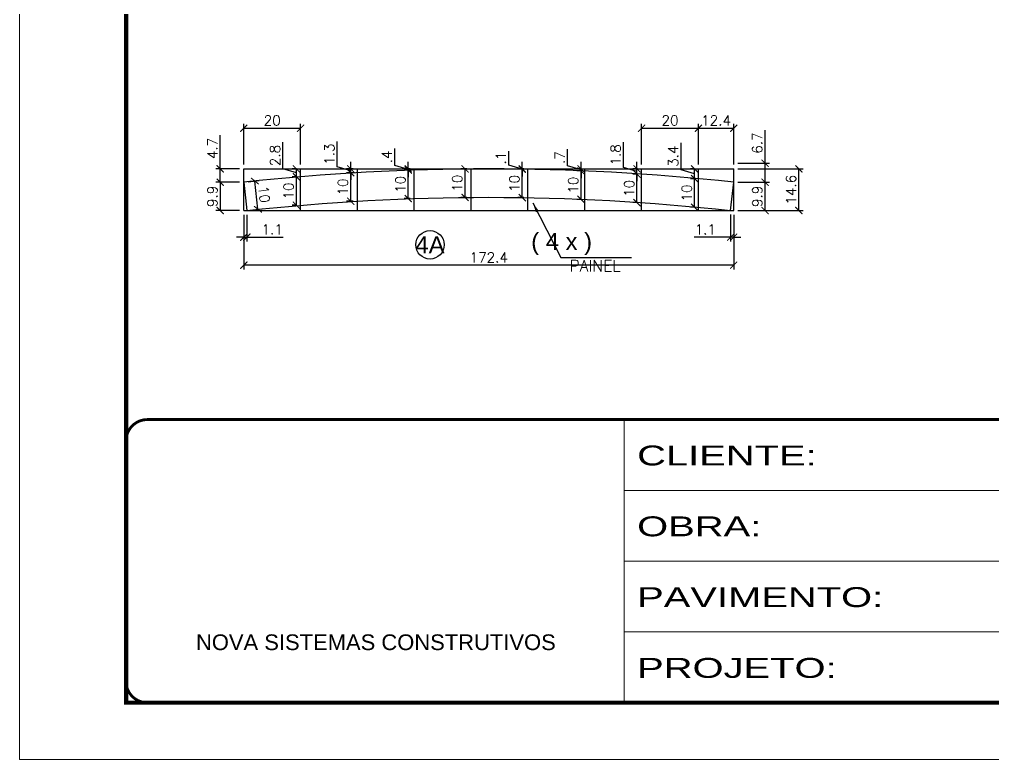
# Model space of a CAD drawing. Extents: x 2582 to 11841, y -26396 to 2611.
# Drawn here: x 4180 to 4866, y -2276 to -1755 of the extents above; entities that cross this region are included whole.
import ezdxf
from ezdxf.enums import TextEntityAlignment as Align

# ---------------------------------------------------------------- set-up
doc = ezdxf.new("R2010")
doc.units = 0
doc.linetypes.add('CONTINUO', pattern=[0])
doc.linetypes.add('DASHED', pattern=[0.75, 0.5, -0.25])
for name, color, linetype in [('COTA', 241, 'Continuous'), ('Painéis', 200, 'Continuous'), ('Romaneio', 10, 'Continuous')]:
    doc.layers.add(name, color=color, linetype=linetype)
doc.layers.add('Folhas', color=255, linetype='Continuous', lineweight=9)
doc.layers.add('SARRAFO DE PRESSAO', color=251, linetype='DASHED', lineweight=9)
doc.styles.add('ARIAL', font='arial.ttf')
doc.styles.add('COTA TECNICA', font='techl___.ttf', dxfattribs={"height": 10})
doc.styles.add('Romans', font='romans.shx')
doc.styles.add('Tecnologia', font='')
doc.styles.get('Tecnologia').set_extended_font_data('Forgotten Futurist')
doc.dimstyles.new('Cota Seção (2x)', dxfattribs={"dimtxt": 7, "dimasz": 5, "dimexe": 3, "dimexo": 3, "dimgap": 2, "dimtad": 3, "dimdec": 1, "dimlfac": 0.5, "dimzin": 12, "dimdsep": 46, "dimtxsty": 'Romans', "dimblk": 'ARCHTICK', "dimcen": 0, "dimclrd": 4, "dimclre": 4, "dimclrt": 1, "dimadec": 1, "dimazin": 3, "dimtfac": 1, "dimtdec": 1, "dimtmove": 0, "dimatfit": 3, "dimldrblk": 'OBLIQUE', "dimfxl": 1, "dimtolj": 1, "dimtzin": 12, "dimarcsym": 0})
doc.dimstyles.new('PAINEL', dxfattribs={"dimtxt": 10, "dimasz": 3, "dimexe": 3, "dimexo": 3, "dimgap": 3, "dimtad": 1, "dimdec": 1, "dimzin": 12, "dimdsep": 46, "dimtxsty": 'COTA TECNICA', "dimblk1": 'OBLIQUE', "dimblk2": 'OBLIQUE', "dimsah": 1, "dimcen": 0.9, "dimclrd": 4, "dimclre": 4, "dimclrt": 240, "dimadec": 1, "dimazin": 3, "dimtfac": 1, "dimtdec": 1, "dimtmove": 0, "dimatfit": 3, "dimfxl": 1, "dimtolj": 1, "dimtzin": 12, "dimarcsym": 0})

# ---------------------------------------------------------------- blocks, each defined once
blk = doc.blocks.new('9999999999')
at = {"color": 30, "linetype": 'CONTINUO'}
for p, q in [((98564.56, 34230.21), (98564.56, 34429.45)), ((98564.56, 34379.64), (99583.98, 34379.64)), ((98564.56, 34329.83), (99487.98, 34329.83)), ((98564.56, 34280.02), (99487.98, 34280.02))]:
    blk.add_line(p, q, dxfattribs=at)
at = {"color": 30, "linetype": 'CONTINUO', "const_width": 2}
blk.add_lwpolyline([(99583.98, 34230.21), (99583.98, 34414.45, 0.414214), (99568.98, 34429.45), (98228.98, 34429.45, 0.414214), (98213.98, 34414.45), (98213.98, 34245.21, 0.414214), (98228.98, 34230.21), (99583.98, 34230.21)], format="xyb", dxfattribs=at)
at = {"layer": 'Folhas'}
blk.add_lwpolyline([(98138.98, 34190.21), (99623.98, 34190.21), (99623.98, 35240.21), (98138.98, 35240.21)], close=True, dxfattribs=at)
at = {"layer": 'Folhas', "color": 30, "const_width": 3}
blk.add_lwpolyline([(98213.98, 34230.21), (99583.98, 34230.21), (99583.98, 35200.21), (98213.98, 35200.21)], close=True, dxfattribs=at)
at = {"color": 7, "linetype": 'Continuous', "ltscale": 5, "style": 'ARIAL'}
blk.add_text('NOVA SISTEMAS CONSTRUTIVOS', height=11.0592, dxfattribs=at).set_placement((98263.19, 34267.21))
at = {"layer": 'Folhas', "color": 7, "style": 'Tecnologia', "width": 1.5}
for s, p in [('CLIENTE:', (98573.65, 34397.17)), ('OBRA:', (98573.65, 34347.31)), ('PAVIMENTO:', (98573.65, 34297.5)), ('PROJETO:', (98573.65, 34247.69))]:
    blk.add_text(s, height=14, dxfattribs=at).set_placement(p)
blk = doc.blocks.new('_ArchTick')
at = {"color": 0, "linetype": 'ByBlock', "const_width": 0.15}
blk.add_lwpolyline([(-0.5, -0.5), (0.5, 0.5)], dxfattribs=at)
blk = doc.blocks.new('*D488')
at = {"layer": 'COTA', "color": 4, "linetype": 'ByBlock', "lineweight": -2, "transparency": 16777216}
for p, q in [((4685.79, -1860.24), (4731.67, -1860.24)), ((4728.67, -1889.53), (4728.67, -1860.24))]:
    blk.add_line(p, q, dxfattribs=at)
at = {"layer": 'COTA', "color": 4, "lineweight": -2, "transparency": 16777216}
blk.add_line((4685.79, -1889.53), (4731.67, -1889.53), dxfattribs=at)
at = {"layer": 'Defpoints', "color": 0, "linetype": 'ByBlock', "transparency": 16777216}
for p in [(4682.79, -1860.24), (4728.67, -1860.24), (4682.79, -1889.53)]:
    blk.add_point(p, dxfattribs=at)
at = {"layer": 'COTA', "color": 4, "linetype": 'ByBlock', "lineweight": -2, "transparency": 16777216, "xscale": 5, "yscale": 5, "zscale": 5}
for p, rotation in [((4728.67, -1860.24), 90), ((4728.67, -1889.53), 270)]:
    blk.add_blockref('_ArchTick', p, dxfattribs=dict(at, rotation=rotation))
at = {"layer": 'COTA', "color": 1, "linetype": 'ByBlock', "transparency": 16777216, "insert": (4723.17, -1874.89), "char_height": 7, "attachment_point": 5, "rotation": 90, "style": 'Romans'}
blk.add_mtext('\\A1;14.6', dxfattribs=at)
blk = doc.blocks.new('_Oblique')
at = {"color": 0, "linetype": 'ByBlock', "lineweight": -2}
blk.add_line((-0.5, -0.5), (0.5, 0.5), dxfattribs=at)
blk = doc.blocks.new('*D498')
at = {"layer": 'COTA', "color": 4, "linetype": 'ByBlock', "lineweight": -2, "transparency": 16777216}
for p, q in [((4685.79, -1869.65), (4707.86, -1869.65)), ((4704.86, -1889.53), (4704.86, -1869.65))]:
    blk.add_line(p, q, dxfattribs=at)
at = {"layer": 'COTA', "color": 4, "lineweight": -2, "transparency": 16777216}
blk.add_line((4685.79, -1889.53), (4707.86, -1889.53), dxfattribs=at)
at = {"layer": 'Defpoints', "color": 0, "linetype": 'ByBlock', "transparency": 16777216}
for p in [(4682.79, -1869.65), (4704.86, -1869.65), (4682.79, -1889.53)]:
    blk.add_point(p, dxfattribs=at)
at = {"layer": 'COTA', "color": 4, "linetype": 'ByBlock', "lineweight": -2, "transparency": 16777216, "xscale": 5, "yscale": 5, "zscale": 5}
for p, rotation in [((4704.86, -1869.65), 90), ((4704.86, -1889.53), 270)]:
    blk.add_blockref('_ArchTick', p, dxfattribs=dict(at, rotation=rotation))
at = {"layer": 'COTA', "color": 1, "linetype": 'ByBlock', "transparency": 16777216, "insert": (4699.36, -1879.59), "char_height": 7, "attachment_point": 5, "rotation": 90, "style": 'Romans'}
blk.add_mtext('\\A1;9.9', dxfattribs=at)
blk = doc.blocks.new('*D77')
at = {"layer": 'COTA', "color": 4, "linetype": 'ByBlock', "lineweight": -2, "transparency": 16777216}
for p, q in [((4704.86, -1856.24), (4704.86, -1832.91)), ((4685.79, -1856.24), (4707.86, -1856.24)), ((4704.86, -1869.65), (4704.86, -1856.24))]:
    blk.add_line(p, q, dxfattribs=at)
at = {"layer": 'COTA', "color": 4, "lineweight": -2, "transparency": 16777216}
blk.add_line((4685.79, -1869.65), (4707.86, -1869.65), dxfattribs=at)
at = {"layer": 'Defpoints', "color": 0, "linetype": 'ByBlock', "transparency": 16777216}
for p in [(4682.79, -1856.24), (4704.86, -1856.24), (4682.79, -1869.65)]:
    blk.add_point(p, dxfattribs=at)
at = {"layer": 'COTA', "color": 4, "linetype": 'ByBlock', "lineweight": -2, "transparency": 16777216, "xscale": 5, "yscale": 5, "zscale": 5}
for p, rotation in [((4704.86, -1856.24), 90), ((4704.86, -1869.65), 270)]:
    blk.add_blockref('_ArchTick', p, dxfattribs=dict(at, rotation=rotation))
at = {"layer": 'COTA', "color": 1, "linetype": 'ByBlock', "transparency": 16777216, "insert": (4699.36, -1842.07), "char_height": 7, "attachment_point": 5, "rotation": 90, "style": 'Romans'}
blk.add_mtext('\\A1;6.7', dxfattribs=at)
blk = doc.blocks.new('*D499')
at = {"layer": 'COTA', "color": 4, "linetype": 'ByBlock', "lineweight": -2, "transparency": 16777216}
for p, q in [((4321.4, -1860.24), (4321.4, -1836.57)), ((4334.98, -1860.24), (4318.4, -1860.24)), ((4321.4, -1869.65), (4321.4, -1860.24))]:
    blk.add_line(p, q, dxfattribs=at)
at = {"layer": 'COTA', "color": 4, "lineweight": -2, "transparency": 16777216}
blk.add_line((4334.98, -1869.65), (4318.4, -1869.65), dxfattribs=at)
at = {"layer": 'Defpoints', "color": 0, "linetype": 'ByBlock', "transparency": 16777216}
for p in [(4321.4, -1860.24), (4337.98, -1860.24), (4337.98, -1869.65)]:
    blk.add_point(p, dxfattribs=at)
at = {"layer": 'COTA', "color": 4, "linetype": 'ByBlock', "lineweight": -2, "transparency": 16777216, "xscale": 5, "yscale": 5, "zscale": 5}
for p, rotation in [((4321.4, -1860.24), 90), ((4321.4, -1869.65), 270)]:
    blk.add_blockref('_ArchTick', p, dxfattribs=dict(at, rotation=rotation))
at = {"layer": 'COTA', "color": 1, "linetype": 'ByBlock', "transparency": 16777216, "insert": (4315.9, -1845.91), "char_height": 7, "attachment_point": 5, "rotation": 90, "style": 'Romans'}
blk.add_mtext('\\A1;4.7', dxfattribs=at)
blk = doc.blocks.new('*D500')
at = {"layer": 'COTA', "color": 4, "lineweight": -2, "transparency": 16777216}
blk.add_line((4334.98, -1869.65), (4318.4, -1869.65), dxfattribs=at)
at = {"layer": 'COTA', "color": 4, "linetype": 'ByBlock', "lineweight": -2, "transparency": 16777216}
for p, q in [((4321.4, -1869.65), (4321.4, -1889.53)), ((4334.98, -1889.53), (4318.4, -1889.53))]:
    blk.add_line(p, q, dxfattribs=at)
at = {"layer": 'Defpoints', "color": 0, "linetype": 'ByBlock', "transparency": 16777216}
for p in [(4337.98, -1869.65), (4321.4, -1889.53), (4337.98, -1889.53)]:
    blk.add_point(p, dxfattribs=at)
at = {"layer": 'COTA', "color": 4, "linetype": 'ByBlock', "lineweight": -2, "transparency": 16777216, "xscale": 5, "yscale": 5, "zscale": 5}
for p, rotation in [((4321.4, -1869.65), 90), ((4321.4, -1889.53), 270)]:
    blk.add_blockref('_ArchTick', p, dxfattribs=dict(at, rotation=rotation))
at = {"layer": 'COTA', "color": 1, "linetype": 'ByBlock', "transparency": 16777216, "insert": (4315.9, -1879.59), "char_height": 7, "attachment_point": 5, "rotation": 90, "style": 'Romans'}
blk.add_mtext('\\A1;9.9', dxfattribs=at)
blk = doc.blocks.new('*D501')
at = {"layer": 'COTA', "color": 4, "linetype": 'ByBlock', "lineweight": -2, "transparency": 16777216}
for p, q in [((4340.96, -1869.32), (4348.77, -1868.47)), ((4347.96, -1888.68), (4345.79, -1868.79))]:
    blk.add_line(p, q, dxfattribs=at)
at = {"layer": 'COTA', "color": 4, "lineweight": -2, "transparency": 16777216}
blk.add_line((4343.14, -1889.2), (4350.95, -1888.35), dxfattribs=at)
at = {"layer": 'Defpoints', "color": 0, "linetype": 'ByBlock', "transparency": 16777216}
for p in [(4337.98, -1869.65), (4345.79, -1868.79), (4340.16, -1889.53)]:
    blk.add_point(p, dxfattribs=at)
at = {"layer": 'COTA', "color": 4, "linetype": 'ByBlock', "lineweight": -2, "transparency": 16777216, "xscale": 5, "yscale": 5, "zscale": 5}
for p, rotation in [((4345.79, -1868.79), 96.24674271674365), ((4347.96, -1888.68), 276.2467427167437)]:
    blk.add_blockref('_ArchTick', p, dxfattribs=dict(at, rotation=rotation))
at = {"layer": 'COTA', "color": 1, "linetype": 'ByBlock', "transparency": 16777216, "insert": (4352.34, -1878.14), "char_height": 7, "attachment_point": 5, "rotation": 276.24674, "style": 'Romans'}
blk.add_mtext('\\A1;10', dxfattribs=at)
blk = doc.blocks.new('*D1082')
at = {"layer": 'COTA', "color": 4, "linetype": 'ByBlock', "lineweight": -2, "transparency": 16777216}
for p, q in [((4374.98, -1865.78), (4372.02, -1865.78)), ((4375.02, -1885.85), (4375.02, -1865.78))]:
    blk.add_line(p, q, dxfattribs=at)
at = {"layer": 'COTA', "color": 4, "lineweight": -2, "transparency": 16777216}
blk.add_line((4374.98, -1885.85), (4372.02, -1885.85), dxfattribs=at)
at = {"layer": 'Defpoints', "color": 0, "linetype": 'ByBlock', "transparency": 16777216}
for p in [(4375.02, -1865.78), (4377.98, -1865.78), (4377.98, -1885.85)]:
    blk.add_point(p, dxfattribs=at)
at = {"layer": 'COTA', "color": 4, "linetype": 'ByBlock', "lineweight": -2, "transparency": 16777216, "xscale": 5, "yscale": 5, "zscale": 5}
for p, rotation in [((4375.02, -1865.78), 90), ((4375.02, -1885.85), 270)]:
    blk.add_blockref('_ArchTick', p, dxfattribs=dict(at, rotation=rotation))
at = {"layer": 'COTA', "color": 1, "linetype": 'ByBlock', "transparency": 16777216, "insert": (4369.52, -1875.82), "char_height": 7, "attachment_point": 5, "rotation": 90, "style": 'Romans'}
blk.add_mtext('\\A1;10', dxfattribs=at)
blk = doc.blocks.new('*D1083')
at = {"layer": 'COTA', "color": 4, "linetype": 'ByBlock', "lineweight": -2, "transparency": 16777216}
for p, q in [((4365.52, -1860.16), (4365.52, -1841.5)), ((4375.02, -1863.01), (4365.52, -1860.16)), ((4374.98, -1860.24), (4372.02, -1860.24)), ((4375.02, -1865.78), (4375.02, -1860.24))]:
    blk.add_line(p, q, dxfattribs=at)
at = {"layer": 'COTA', "color": 4, "lineweight": -2, "transparency": 16777216}
blk.add_line((4374.98, -1865.78), (4372.02, -1865.78), dxfattribs=at)
at = {"layer": 'Defpoints', "color": 0, "linetype": 'ByBlock', "transparency": 16777216}
for p in [(4375.02, -1860.24), (4377.98, -1860.24), (4377.98, -1865.78)]:
    blk.add_point(p, dxfattribs=at)
at = {"layer": 'COTA', "color": 4, "linetype": 'ByBlock', "lineweight": -2, "transparency": 16777216, "xscale": 5, "yscale": 5, "zscale": 5}
for p, rotation in [((4375.02, -1860.24), 90), ((4375.02, -1865.78), 270)]:
    blk.add_blockref('_ArchTick', p, dxfattribs=dict(at, rotation=rotation))
at = {"layer": 'COTA', "color": 1, "linetype": 'ByBlock', "transparency": 16777216, "insert": (4360.02, -1850.83), "char_height": 7, "attachment_point": 5, "rotation": 90, "style": 'Romans'}
blk.add_mtext('\\A1;2.8', dxfattribs=at)
blk = doc.blocks.new('*D1084')
at = {"layer": 'COTA', "color": 4, "linetype": 'ByBlock', "lineweight": -2, "transparency": 16777216}
for p, q in [((4414.98, -1862.94), (4410.26, -1862.94)), ((4413.26, -1882.97), (4413.26, -1862.94))]:
    blk.add_line(p, q, dxfattribs=at)
at = {"layer": 'COTA', "color": 4, "lineweight": -2, "transparency": 16777216}
blk.add_line((4414.98, -1882.97), (4410.26, -1882.97), dxfattribs=at)
at = {"layer": 'Defpoints', "color": 0, "linetype": 'ByBlock', "transparency": 16777216}
for p in [(4413.26, -1862.94), (4417.98, -1862.94), (4417.98, -1882.97)]:
    blk.add_point(p, dxfattribs=at)
at = {"layer": 'COTA', "color": 4, "linetype": 'ByBlock', "lineweight": -2, "transparency": 16777216, "xscale": 5, "yscale": 5, "zscale": 5}
for p, rotation in [((4413.26, -1862.94), 90), ((4413.26, -1882.97), 270)]:
    blk.add_blockref('_ArchTick', p, dxfattribs=dict(at, rotation=rotation))
at = {"layer": 'COTA', "color": 1, "linetype": 'ByBlock', "transparency": 16777216, "insert": (4407.76, -1872.96), "char_height": 7, "attachment_point": 5, "rotation": 90, "style": 'Romans'}
blk.add_mtext('\\A1;10', dxfattribs=at)
blk = doc.blocks.new('*D1085')
at = {"layer": 'COTA', "color": 4, "linetype": 'ByBlock', "lineweight": -2, "transparency": 16777216}
for p, q in [((4403.76, -1858.74), (4403.76, -1841.07)), ((4413.26, -1860.24), (4413.26, -1855.24)), ((4413.26, -1861.59), (4403.76, -1858.74)), ((4414.98, -1860.24), (4410.26, -1860.24)), ((4413.26, -1862.94), (4413.26, -1860.24)), ((4413.26, -1862.94), (4413.26, -1860.24)), ((4413.26, -1862.94), (4413.26, -1867.94))]:
    blk.add_line(p, q, dxfattribs=at)
at = {"layer": 'COTA', "color": 4, "lineweight": -2, "transparency": 16777216}
blk.add_line((4414.98, -1862.94), (4410.26, -1862.94), dxfattribs=at)
at = {"layer": 'Defpoints', "color": 0, "linetype": 'ByBlock', "transparency": 16777216}
for p in [(4413.26, -1860.24), (4417.98, -1860.24), (4417.98, -1862.94)]:
    blk.add_point(p, dxfattribs=at)
at = {"layer": 'COTA', "color": 4, "linetype": 'ByBlock', "lineweight": -2, "transparency": 16777216, "xscale": 5, "yscale": 5, "zscale": 5}
for p, rotation in [((4413.26, -1860.24), 270), ((4413.26, -1862.94), 90)]:
    blk.add_blockref('_ArchTick', p, dxfattribs=dict(at, rotation=rotation))
at = {"layer": 'COTA', "color": 1, "linetype": 'ByBlock', "transparency": 16777216, "insert": (4398.26, -1849.91), "char_height": 7, "attachment_point": 5, "rotation": 90, "style": 'Romans'}
blk.add_mtext('\\A1;1.3', dxfattribs=at)
blk = doc.blocks.new('*D1086')
at = {"layer": 'COTA', "color": 4, "linetype": 'ByBlock', "lineweight": -2, "transparency": 16777216}
for p, q in [((4454.98, -1861.11), (4450.75, -1861.11)), ((4453.75, -1881.12), (4453.75, -1861.11))]:
    blk.add_line(p, q, dxfattribs=at)
at = {"layer": 'COTA', "color": 4, "lineweight": -2, "transparency": 16777216}
blk.add_line((4454.98, -1881.12), (4450.75, -1881.12), dxfattribs=at)
at = {"layer": 'Defpoints', "color": 0, "linetype": 'ByBlock', "transparency": 16777216}
for p in [(4453.75, -1861.11), (4457.98, -1861.11), (4457.98, -1881.12)]:
    blk.add_point(p, dxfattribs=at)
at = {"layer": 'COTA', "color": 4, "linetype": 'ByBlock', "lineweight": -2, "transparency": 16777216, "xscale": 5, "yscale": 5, "zscale": 5}
for p, rotation in [((4453.75, -1861.11), 90), ((4453.75, -1881.12), 270)]:
    blk.add_blockref('_ArchTick', p, dxfattribs=dict(at, rotation=rotation))
at = {"layer": 'COTA', "color": 1, "linetype": 'ByBlock', "transparency": 16777216, "insert": (4448.25, -1871.11), "char_height": 7, "attachment_point": 5, "rotation": 90, "style": 'Romans'}
blk.add_mtext('\\A1;10', dxfattribs=at)
blk = doc.blocks.new('*D1087')
at = {"layer": 'COTA', "color": 4, "linetype": 'ByBlock', "lineweight": -2, "transparency": 16777216}
for p, q in [((4444.25, -1857.82), (4444.25, -1845.82)), ((4453.75, -1860.24), (4453.75, -1855.24)), ((4453.75, -1860.67), (4444.25, -1857.82)), ((4454.98, -1860.24), (4450.75, -1860.24)), ((4453.75, -1861.11), (4453.75, -1860.24)), ((4453.75, -1861.11), (4453.75, -1860.24)), ((4453.75, -1861.11), (4453.75, -1866.11))]:
    blk.add_line(p, q, dxfattribs=at)
at = {"layer": 'COTA', "color": 4, "lineweight": -2, "transparency": 16777216}
blk.add_line((4454.98, -1861.11), (4450.75, -1861.11), dxfattribs=at)
at = {"layer": 'Defpoints', "color": 0, "linetype": 'ByBlock', "transparency": 16777216}
for p in [(4453.75, -1860.24), (4457.98, -1860.24), (4457.98, -1861.11)]:
    blk.add_point(p, dxfattribs=at)
at = {"layer": 'COTA', "color": 4, "linetype": 'ByBlock', "lineweight": -2, "transparency": 16777216, "xscale": 5, "yscale": 5, "zscale": 5}
for p, rotation in [((4453.75, -1860.24), 270), ((4453.75, -1861.11), 90)]:
    blk.add_blockref('_ArchTick', p, dxfattribs=dict(at, rotation=rotation))
at = {"layer": 'COTA', "color": 1, "linetype": 'ByBlock', "transparency": 16777216, "insert": (4438.75, -1851.82), "char_height": 7, "attachment_point": 5, "rotation": 90, "style": 'Romans'}
blk.add_mtext('\\A1;.4', dxfattribs=at)
blk = doc.blocks.new('*D1088')
at = {"layer": 'COTA', "color": 4, "linetype": 'ByBlock', "lineweight": -2, "transparency": 16777216}
for p, q in [((4494.98, -1860.29), (4490.75, -1860.29)), ((4493.75, -1880.29), (4493.75, -1860.29))]:
    blk.add_line(p, q, dxfattribs=at)
at = {"layer": 'COTA', "color": 4, "lineweight": -2, "transparency": 16777216}
blk.add_line((4494.98, -1880.29), (4490.75, -1880.29), dxfattribs=at)
at = {"layer": 'Defpoints', "color": 0, "linetype": 'ByBlock', "transparency": 16777216}
for p in [(4493.75, -1860.29), (4497.98, -1860.29), (4497.98, -1880.29)]:
    blk.add_point(p, dxfattribs=at)
at = {"layer": 'COTA', "color": 4, "linetype": 'ByBlock', "lineweight": -2, "transparency": 16777216, "xscale": 5, "yscale": 5, "zscale": 5}
for p, rotation in [((4493.75, -1860.29), 90), ((4493.75, -1880.29), 270)]:
    blk.add_blockref('_ArchTick', p, dxfattribs=dict(at, rotation=rotation))
at = {"layer": 'COTA', "color": 1, "linetype": 'ByBlock', "transparency": 16777216, "insert": (4488.25, -1870.29), "char_height": 7, "attachment_point": 5, "rotation": 90, "style": 'Romans'}
blk.add_mtext('\\A1;10', dxfattribs=at)
blk = doc.blocks.new('*D1090')
at = {"layer": 'COTA', "color": 4, "linetype": 'ByBlock', "lineweight": -2, "transparency": 16777216}
for p, q in [((4534.98, -1860.48), (4530.97, -1860.48)), ((4533.97, -1880.48), (4533.97, -1860.48))]:
    blk.add_line(p, q, dxfattribs=at)
at = {"layer": 'COTA', "color": 4, "lineweight": -2, "transparency": 16777216}
blk.add_line((4534.98, -1880.48), (4530.97, -1880.48), dxfattribs=at)
at = {"layer": 'Defpoints', "color": 0, "linetype": 'ByBlock', "transparency": 16777216}
for p in [(4533.97, -1860.48), (4537.98, -1860.48), (4537.98, -1880.48)]:
    blk.add_point(p, dxfattribs=at)
at = {"layer": 'COTA', "color": 4, "linetype": 'ByBlock', "lineweight": -2, "transparency": 16777216, "xscale": 5, "yscale": 5, "zscale": 5}
for p, rotation in [((4533.97, -1860.48), 90), ((4533.97, -1880.48), 270)]:
    blk.add_blockref('_ArchTick', p, dxfattribs=dict(at, rotation=rotation))
at = {"layer": 'COTA', "color": 1, "linetype": 'ByBlock', "transparency": 16777216, "insert": (4528.47, -1870.48), "char_height": 7, "attachment_point": 5, "rotation": 90, "style": 'Romans'}
blk.add_mtext('\\A1;10', dxfattribs=at)
blk = doc.blocks.new('*D1091')
at = {"layer": 'COTA', "color": 4, "linetype": 'ByBlock', "lineweight": -2, "transparency": 16777216}
for p, q in [((4524.47, -1857.51), (4524.47, -1847.84)), ((4533.97, -1860.36), (4524.47, -1857.51)), ((4533.97, -1860.24), (4533.97, -1855.24)), ((4534.98, -1860.24), (4530.97, -1860.24)), ((4533.97, -1860.48), (4533.97, -1860.24)), ((4533.97, -1860.48), (4533.97, -1860.24)), ((4533.97, -1860.48), (4533.97, -1865.48))]:
    blk.add_line(p, q, dxfattribs=at)
at = {"layer": 'COTA', "color": 4, "lineweight": -2, "transparency": 16777216}
blk.add_line((4534.98, -1860.48), (4530.97, -1860.48), dxfattribs=at)
at = {"layer": 'Defpoints', "color": 0, "linetype": 'ByBlock', "transparency": 16777216}
for p in [(4533.97, -1860.24), (4537.98, -1860.24), (4537.98, -1860.48)]:
    blk.add_point(p, dxfattribs=at)
at = {"layer": 'COTA', "color": 4, "linetype": 'ByBlock', "lineweight": -2, "transparency": 16777216, "xscale": 5, "yscale": 5, "zscale": 5}
for p, rotation in [((4533.97, -1860.24), 270), ((4533.97, -1860.48), 90)]:
    blk.add_blockref('_ArchTick', p, dxfattribs=dict(at, rotation=rotation))
at = {"layer": 'COTA', "color": 1, "linetype": 'ByBlock', "transparency": 16777216, "insert": (4518.97, -1852.68), "char_height": 7, "attachment_point": 5, "rotation": 90, "style": 'Romans'}
blk.add_mtext('\\A1;.1', dxfattribs=at)
blk = doc.blocks.new('*D1092')
at = {"layer": 'COTA', "color": 4, "linetype": 'ByBlock', "lineweight": -2, "transparency": 16777216}
for p, q in [((4574.98, -1861.68), (4572.35, -1861.68)), ((4575.35, -1881.7), (4575.35, -1861.68))]:
    blk.add_line(p, q, dxfattribs=at)
at = {"layer": 'COTA', "color": 4, "lineweight": -2, "transparency": 16777216}
blk.add_line((4574.98, -1881.7), (4572.35, -1881.7), dxfattribs=at)
at = {"layer": 'Defpoints', "color": 0, "linetype": 'ByBlock', "transparency": 16777216}
for p in [(4575.35, -1861.68), (4577.98, -1861.68), (4577.98, -1881.7)]:
    blk.add_point(p, dxfattribs=at)
at = {"layer": 'COTA', "color": 4, "linetype": 'ByBlock', "lineweight": -2, "transparency": 16777216, "xscale": 5, "yscale": 5, "zscale": 5}
for p, rotation in [((4575.35, -1861.68), 90), ((4575.35, -1881.7), 270)]:
    blk.add_blockref('_ArchTick', p, dxfattribs=dict(at, rotation=rotation))
at = {"layer": 'COTA', "color": 1, "linetype": 'ByBlock', "transparency": 16777216, "insert": (4569.85, -1871.69), "char_height": 7, "attachment_point": 5, "rotation": 90, "style": 'Romans'}
blk.add_mtext('\\A1;10', dxfattribs=at)
blk = doc.blocks.new('*D1093')
at = {"layer": 'COTA', "color": 4, "linetype": 'ByBlock', "lineweight": -2, "transparency": 16777216}
for p, q in [((4565.85, -1858.11), (4565.85, -1846.45)), ((4575.35, -1860.24), (4575.35, -1855.24)), ((4575.35, -1860.96), (4565.85, -1858.11)), ((4574.98, -1860.24), (4572.35, -1860.24)), ((4575.35, -1861.68), (4575.35, -1860.24)), ((4575.35, -1861.68), (4575.35, -1860.24)), ((4575.35, -1861.68), (4575.35, -1866.68))]:
    blk.add_line(p, q, dxfattribs=at)
at = {"layer": 'COTA', "color": 4, "lineweight": -2, "transparency": 16777216}
blk.add_line((4574.98, -1861.68), (4572.35, -1861.68), dxfattribs=at)
at = {"layer": 'Defpoints', "color": 0, "linetype": 'ByBlock', "transparency": 16777216}
for p in [(4575.35, -1860.24), (4577.98, -1860.24), (4577.98, -1861.68)]:
    blk.add_point(p, dxfattribs=at)
at = {"layer": 'COTA', "color": 4, "linetype": 'ByBlock', "lineweight": -2, "transparency": 16777216, "xscale": 5, "yscale": 5, "zscale": 5}
for p, rotation in [((4575.35, -1860.24), 270), ((4575.35, -1861.68), 90)]:
    blk.add_blockref('_ArchTick', p, dxfattribs=dict(at, rotation=rotation))
at = {"layer": 'COTA', "color": 1, "linetype": 'ByBlock', "transparency": 16777216, "insert": (4560.35, -1852.28), "char_height": 7, "attachment_point": 5, "rotation": 90, "style": 'Romans'}
blk.add_mtext('\\A1;.7', dxfattribs=at)
blk = doc.blocks.new('*D1094')
at = {"layer": 'COTA', "color": 4, "linetype": 'ByBlock', "lineweight": -2, "transparency": 16777216}
for p, q in [((4614.98, -1863.9), (4611.72, -1863.9)), ((4614.72, -1883.95), (4614.72, -1863.9))]:
    blk.add_line(p, q, dxfattribs=at)
at = {"layer": 'COTA', "color": 4, "lineweight": -2, "transparency": 16777216}
blk.add_line((4614.98, -1883.95), (4611.72, -1883.95), dxfattribs=at)
at = {"layer": 'Defpoints', "color": 0, "linetype": 'ByBlock', "transparency": 16777216}
for p in [(4614.72, -1863.9), (4617.98, -1863.9), (4617.98, -1883.95)]:
    blk.add_point(p, dxfattribs=at)
at = {"layer": 'COTA', "color": 4, "linetype": 'ByBlock', "lineweight": -2, "transparency": 16777216, "xscale": 5, "yscale": 5, "zscale": 5}
for p, rotation in [((4614.72, -1863.9), 90), ((4614.72, -1883.95), 270)]:
    blk.add_blockref('_ArchTick', p, dxfattribs=dict(at, rotation=rotation))
at = {"layer": 'COTA', "color": 1, "linetype": 'ByBlock', "transparency": 16777216, "insert": (4609.22, -1873.92), "char_height": 7, "attachment_point": 5, "rotation": 90, "style": 'Romans'}
blk.add_mtext('\\A1;10', dxfattribs=at)
blk = doc.blocks.new('*D1095')
at = {"layer": 'COTA', "color": 4, "linetype": 'ByBlock', "lineweight": -2, "transparency": 16777216}
for p, q in [((4605.22, -1859.22), (4605.22, -1841.55)), ((4614.72, -1860.24), (4614.72, -1855.24)), ((4614.72, -1862.07), (4605.22, -1859.22)), ((4614.98, -1860.24), (4611.72, -1860.24)), ((4614.72, -1863.9), (4614.72, -1860.24)), ((4614.72, -1863.9), (4614.72, -1860.24)), ((4614.72, -1863.9), (4614.72, -1868.9))]:
    blk.add_line(p, q, dxfattribs=at)
at = {"layer": 'COTA', "color": 4, "lineweight": -2, "transparency": 16777216}
blk.add_line((4614.98, -1863.9), (4611.72, -1863.9), dxfattribs=at)
at = {"layer": 'Defpoints', "color": 0, "linetype": 'ByBlock', "transparency": 16777216}
for p in [(4614.72, -1860.24), (4617.98, -1860.24), (4617.98, -1863.9)]:
    blk.add_point(p, dxfattribs=at)
at = {"layer": 'COTA', "color": 4, "linetype": 'ByBlock', "lineweight": -2, "transparency": 16777216, "xscale": 5, "yscale": 5, "zscale": 5}
for p, rotation in [((4614.72, -1860.24), 270), ((4614.72, -1863.9), 90)]:
    blk.add_blockref('_ArchTick', p, dxfattribs=dict(at, rotation=rotation))
at = {"layer": 'COTA', "color": 1, "linetype": 'ByBlock', "transparency": 16777216, "insert": (4599.72, -1850.39), "char_height": 7, "attachment_point": 5, "rotation": 90, "style": 'Romans'}
blk.add_mtext('\\A1;1.8', dxfattribs=at)
blk = doc.blocks.new('*D1096')
at = {"layer": 'COTA', "color": 4, "linetype": 'ByBlock', "lineweight": -2, "transparency": 16777216}
for p, q in [((4654.98, -1867.13), (4652.27, -1867.13)), ((4655.27, -1887.22), (4655.27, -1867.13))]:
    blk.add_line(p, q, dxfattribs=at)
at = {"layer": 'COTA', "color": 4, "lineweight": -2, "transparency": 16777216}
blk.add_line((4654.98, -1887.22), (4652.27, -1887.22), dxfattribs=at)
at = {"layer": 'Defpoints', "color": 0, "linetype": 'ByBlock', "transparency": 16777216}
for p in [(4655.27, -1867.13), (4657.98, -1867.13), (4657.98, -1887.22)]:
    blk.add_point(p, dxfattribs=at)
at = {"layer": 'COTA', "color": 4, "linetype": 'ByBlock', "lineweight": -2, "transparency": 16777216, "xscale": 5, "yscale": 5, "zscale": 5}
for p, rotation in [((4655.27, -1867.13), 90), ((4655.27, -1887.22), 270)]:
    blk.add_blockref('_ArchTick', p, dxfattribs=dict(at, rotation=rotation))
at = {"layer": 'COTA', "color": 1, "linetype": 'ByBlock', "transparency": 16777216, "insert": (4649.77, -1877.18), "char_height": 7, "attachment_point": 5, "rotation": 90, "style": 'Romans'}
blk.add_mtext('\\A1;10', dxfattribs=at)
blk = doc.blocks.new('*D1097')
at = {"layer": 'COTA', "color": 4, "linetype": 'ByBlock', "lineweight": -2, "transparency": 16777216}
for p, q in [((4645.77, -1860.84), (4645.77, -1841.84)), ((4655.27, -1863.69), (4645.77, -1860.84)), ((4654.98, -1860.24), (4652.27, -1860.24)), ((4655.27, -1867.13), (4655.27, -1860.24))]:
    blk.add_line(p, q, dxfattribs=at)
at = {"layer": 'COTA', "color": 4, "lineweight": -2, "transparency": 16777216}
blk.add_line((4654.98, -1867.13), (4652.27, -1867.13), dxfattribs=at)
at = {"layer": 'Defpoints', "color": 0, "linetype": 'ByBlock', "transparency": 16777216}
for p in [(4655.27, -1860.24), (4657.98, -1860.24), (4657.98, -1867.13)]:
    blk.add_point(p, dxfattribs=at)
at = {"layer": 'COTA', "color": 4, "linetype": 'ByBlock', "lineweight": -2, "transparency": 16777216, "xscale": 5, "yscale": 5, "zscale": 5}
for p, rotation in [((4655.27, -1860.24), 90), ((4655.27, -1867.13), 270)]:
    blk.add_blockref('_ArchTick', p, dxfattribs=dict(at, rotation=rotation))
at = {"layer": 'COTA', "color": 1, "linetype": 'ByBlock', "transparency": 16777216, "insert": (4640.27, -1851.34), "char_height": 7, "attachment_point": 5, "rotation": 90, "style": 'Romans'}
blk.add_mtext('\\A1;3.4', dxfattribs=at)
blk = doc.blocks.new('*D1098')
at = {"layer": 'COTA', "color": 4, "lineweight": -2, "transparency": 16777216}
blk.add_line((4337.98, -1857.24), (4337.98, -1828.63), dxfattribs=at)
at = {"layer": 'COTA', "color": 4, "linetype": 'ByBlock', "lineweight": -2, "transparency": 16777216}
for p, q in [((4377.98, -1857.24), (4377.98, -1828.63)), ((4337.98, -1831.63), (4377.98, -1831.63))]:
    blk.add_line(p, q, dxfattribs=at)
at = {"layer": 'Defpoints', "color": 0, "linetype": 'ByBlock', "transparency": 16777216}
for p in [(4377.98, -1831.63), (4337.98, -1860.24), (4377.98, -1860.24)]:
    blk.add_point(p, dxfattribs=at)
at = {"layer": 'COTA', "color": 4, "linetype": 'ByBlock', "lineweight": -2, "transparency": 16777216, "xscale": 5, "yscale": 5, "zscale": 5, "rotation": 180}
blk.add_blockref('_ArchTick', (4337.98, -1831.63), dxfattribs=at)
at = {"layer": 'COTA', "color": 4, "linetype": 'ByBlock', "lineweight": -2, "transparency": 16777216, "xscale": 5, "yscale": 5, "zscale": 5}
blk.add_blockref('_ArchTick', (4377.98, -1831.63), dxfattribs=at)
at = {"layer": 'COTA', "color": 1, "linetype": 'ByBlock', "transparency": 16777216, "insert": (4357.98, -1826.13), "char_height": 7, "attachment_point": 5, "style": 'Romans'}
blk.add_mtext('\\A1;20', dxfattribs=at)
blk = doc.blocks.new('*D1100')
at = {"layer": 'COTA', "color": 4, "lineweight": -2, "transparency": 16777216}
blk.add_line((4617.98, -1857.24), (4617.98, -1828.63), dxfattribs=at)
at = {"layer": 'COTA', "color": 4, "linetype": 'ByBlock', "lineweight": -2, "transparency": 16777216}
for p, q in [((4657.98, -1857.24), (4657.98, -1828.63)), ((4617.98, -1831.63), (4657.98, -1831.63))]:
    blk.add_line(p, q, dxfattribs=at)
at = {"layer": 'Defpoints', "color": 0, "linetype": 'ByBlock', "transparency": 16777216}
for p in [(4657.98, -1831.63), (4617.98, -1860.24), (4657.98, -1860.24)]:
    blk.add_point(p, dxfattribs=at)
at = {"layer": 'COTA', "color": 4, "linetype": 'ByBlock', "lineweight": -2, "transparency": 16777216, "xscale": 5, "yscale": 5, "zscale": 5, "rotation": 180}
blk.add_blockref('_ArchTick', (4617.98, -1831.63), dxfattribs=at)
at = {"layer": 'COTA', "color": 4, "linetype": 'ByBlock', "lineweight": -2, "transparency": 16777216, "xscale": 5, "yscale": 5, "zscale": 5}
blk.add_blockref('_ArchTick', (4657.98, -1831.63), dxfattribs=at)
at = {"layer": 'COTA', "color": 1, "linetype": 'ByBlock', "transparency": 16777216, "insert": (4637.98, -1826.13), "char_height": 7, "attachment_point": 5, "style": 'Romans'}
blk.add_mtext('\\A1;20', dxfattribs=at)
blk = doc.blocks.new('*D1101')
at = {"layer": 'COTA', "color": 4, "lineweight": -2, "transparency": 16777216}
blk.add_line((4657.98, -1857.24), (4657.98, -1828.63), dxfattribs=at)
at = {"layer": 'COTA', "color": 4, "linetype": 'ByBlock', "lineweight": -2, "transparency": 16777216}
for p, q in [((4682.79, -1857.24), (4682.79, -1828.63)), ((4657.98, -1831.63), (4682.79, -1831.63))]:
    blk.add_line(p, q, dxfattribs=at)
at = {"layer": 'Defpoints', "color": 0, "linetype": 'ByBlock', "transparency": 16777216}
for p in [(4682.79, -1831.63), (4657.98, -1860.24), (4682.79, -1860.24)]:
    blk.add_point(p, dxfattribs=at)
at = {"layer": 'COTA', "color": 4, "linetype": 'ByBlock', "lineweight": -2, "transparency": 16777216, "xscale": 5, "yscale": 5, "zscale": 5, "rotation": 180}
blk.add_blockref('_ArchTick', (4657.98, -1831.63), dxfattribs=at)
at = {"layer": 'COTA', "color": 4, "linetype": 'ByBlock', "lineweight": -2, "transparency": 16777216, "xscale": 5, "yscale": 5, "zscale": 5}
blk.add_blockref('_ArchTick', (4682.79, -1831.63), dxfattribs=at)
at = {"layer": 'COTA', "color": 1, "linetype": 'ByBlock', "transparency": 16777216, "insert": (4670.39, -1826.13), "char_height": 7, "attachment_point": 5, "style": 'Romans'}
blk.add_mtext('\\A1;12.4', dxfattribs=at)
blk = doc.blocks.new('*D1102')
at = {"layer": 'COTA', "color": 4, "linetype": 'ByBlock', "lineweight": -2, "transparency": 16777216}
for p, q in [((4337.98, -1892.53), (4337.98, -1931.02)), ((4682.79, -1928.02), (4337.98, -1928.02))]:
    blk.add_line(p, q, dxfattribs=at)
at = {"layer": 'COTA', "color": 4, "lineweight": -2, "transparency": 16777216}
blk.add_line((4682.79, -1892.53), (4682.79, -1931.02), dxfattribs=at)
at = {"layer": 'Defpoints', "color": 0, "linetype": 'ByBlock', "transparency": 16777216}
for p in [(4337.98, -1889.53), (4682.79, -1889.53), (4337.98, -1928.02)]:
    blk.add_point(p, dxfattribs=at)
at = {"layer": 'COTA', "color": 4, "linetype": 'ByBlock', "lineweight": -2, "transparency": 16777216, "xscale": 5, "yscale": 5, "zscale": 5, "rotation": 180}
blk.add_blockref('_ArchTick', (4337.98, -1928.02), dxfattribs=at)
at = {"layer": 'COTA', "color": 4, "linetype": 'ByBlock', "lineweight": -2, "transparency": 16777216, "xscale": 5, "yscale": 5, "zscale": 5}
blk.add_blockref('_ArchTick', (4682.79, -1928.02), dxfattribs=at)
at = {"layer": 'COTA', "color": 1, "linetype": 'ByBlock', "transparency": 16777216, "insert": (4510.39, -1922.52), "char_height": 7, "attachment_point": 5, "style": 'Romans'}
blk.add_mtext('\\A1;172.4', dxfattribs=at)
blk = doc.blocks.new('*D1103')
at = {"layer": 'COTA', "color": 4, "lineweight": -2, "transparency": 16777216}
blk.add_line((4337.98, -1892.53), (4337.98, -1911.3), dxfattribs=at)
at = {"layer": 'COTA', "color": 4, "linetype": 'ByBlock', "lineweight": -2, "transparency": 16777216}
for p, q in [((4340.16, -1892.53), (4340.16, -1911.3)), ((4337.98, -1908.3), (4332.98, -1908.3)), ((4337.98, -1908.3), (4340.16, -1908.3)), ((4340.16, -1908.3), (4365.82, -1908.3))]:
    blk.add_line(p, q, dxfattribs=at)
at = {"layer": 'Defpoints', "color": 0, "linetype": 'ByBlock', "transparency": 16777216}
for p in [(4337.98, -1889.53), (4340.16, -1889.53), (4340.16, -1908.3)]:
    blk.add_point(p, dxfattribs=at)
at = {"layer": 'COTA', "color": 4, "linetype": 'ByBlock', "lineweight": -2, "transparency": 16777216, "xscale": 5, "yscale": 5, "zscale": 5}
blk.add_blockref('_ArchTick', (4337.98, -1908.3), dxfattribs=at)
at = {"layer": 'COTA', "color": 4, "linetype": 'ByBlock', "lineweight": -2, "transparency": 16777216, "xscale": 5, "yscale": 5, "zscale": 5, "rotation": 180}
blk.add_blockref('_ArchTick', (4340.16, -1908.3), dxfattribs=at)
at = {"layer": 'COTA', "color": 1, "linetype": 'ByBlock', "transparency": 16777216, "insert": (4357.99, -1902.8), "char_height": 7, "attachment_point": 5, "style": 'Romans'}
blk.add_mtext('\\A1;1.1', dxfattribs=at)
blk = doc.blocks.new('*D1104')
at = {"layer": 'COTA', "color": 4, "linetype": 'ByBlock', "lineweight": -2, "transparency": 16777216}
for p, q in [((4680.64, -1892.29), (4680.64, -1911.3)), ((4680.64, -1908.3), (4654.97, -1908.3)), ((4682.79, -1908.3), (4680.64, -1908.3)), ((4682.79, -1908.3), (4687.79, -1908.3))]:
    blk.add_line(p, q, dxfattribs=at)
at = {"layer": 'COTA', "color": 4, "lineweight": -2, "transparency": 16777216}
blk.add_line((4682.79, -1892.53), (4682.79, -1911.3), dxfattribs=at)
at = {"layer": 'Defpoints', "color": 0, "linetype": 'ByBlock', "transparency": 16777216}
for p in [(4680.64, -1889.29), (4682.79, -1889.53), (4680.64, -1908.3)]:
    blk.add_point(p, dxfattribs=at)
at = {"layer": 'COTA', "color": 4, "linetype": 'ByBlock', "lineweight": -2, "transparency": 16777216, "xscale": 5, "yscale": 5, "zscale": 5}
blk.add_blockref('_ArchTick', (4680.64, -1908.3), dxfattribs=at)
at = {"layer": 'COTA', "color": 4, "linetype": 'ByBlock', "lineweight": -2, "transparency": 16777216, "xscale": 5, "yscale": 5, "zscale": 5, "rotation": 180}
blk.add_blockref('_ArchTick', (4682.79, -1908.3), dxfattribs=at)
at = {"layer": 'COTA', "color": 1, "linetype": 'ByBlock', "transparency": 16777216, "insert": (4662.8, -1902.8), "char_height": 7, "attachment_point": 5, "style": 'Romans'}
blk.add_mtext('\\A1;1.1', dxfattribs=at)

msp = doc.modelspace()

# ---------------------------------------------------------------- linework, layer by layer
at = {"layer": 'COTA', "linetype": 'ByBlock'}
for p, q in [((4337.98, -1860.24), (4682.79, -1860.24)), ((4337.98, -1889.53), (4337.98, -1860.24)), ((4377.98, -1889.53), (4377.98, -1860.24)), ((4417.98, -1889.53), (4417.98, -1860.24)), ((4457.98, -1889.53), (4457.98, -1860.24)), ((4497.98, -1889.53), (4497.98, -1860.24)), ((4537.98, -1889.53), (4537.98, -1860.24)), ((4577.98, -1889.53), (4577.98, -1860.24)), ((4617.98, -1889.53), (4617.98, -1860.24)), ((4657.98, -1889.53), (4657.98, -1860.24)), ((4682.79, -1889.53), (4682.79, -1860.24)), ((4337.98, -1889.53), (4682.79, -1889.53))]:
    msp.add_line(p, q, dxfattribs=at)
at = {"layer": 'Painéis'}
msp.add_lwpolyline([(4337.98, -1869.65), (4340.16, -1889.53, -0.054567), (4680.61, -1889.53), (4682.79, -1869.65, 0.054568)], format="xyb", close=True, dxfattribs=at)
at = {"layer": 'Romaneio', "color": 1, "linetype": 'ByBlock'}
msp.add_circle((4469.05, -1913.66), 10, dxfattribs=at)

# ---------------------------------------------------------------- block references
at = {"layer": 'SARRAFO DE PRESSAO', "color": 6, "linetype": 'ByBlock'}
msp.add_blockref('9999999999', (-93958.84, -36466.11), dxfattribs=at)

# ---------------------------------------------------------------- texts
at = {"color": 240, "insert": (4603.19, -1924.4), "char_height": 8, "attachment_point": 3, "style": 'Romans'}
msp.add_mtext('\\A1;PAINEL', dxfattribs=at)
at = {"layer": 'Romaneio', "color": 255, "linetype": 'ByBlock', "style": 'ARIAL'}
for s, p in [('( 4 x )', (4561.68, -1911.31)), ('4A', (4469.05, -1913.66))]:
    msp.add_text(s, height=12, dxfattribs=at).set_placement(p, align=Align.MIDDLE_CENTER)

# ---------------------------------------------------------------- dimensions: what is measured, and where the dimension line sits
at = {"layer": 'COTA', "linetype": 'ByBlock'}
for base, p1, p2, picture, middle in [((4377.98, -1831.63), (4337.98, -1860.24), (4377.98, -1860.24), '*D1098', (4357.98, -1826.13)), ((4340.16, -1908.3), (4337.98, -1889.53), (4340.16, -1889.53), '*D1103', (4357.99, -1902.8)), ((4337.98, -1928.02), (4682.79, -1889.53), (4337.98, -1889.53), '*D1102', (4510.39, -1922.52)), ((4680.64, -1908.3), (4682.79, -1889.53), (4680.64, -1889.29), '*D1104', (4662.8, -1902.8))]:
    dim = msp.add_linear_dim(base=base, p1=p1, p2=p2, dimstyle='Cota Seção (2x)', dxfattribs=at)
    dim.commit()
    dim.dimension.update_dxf_attribs({"geometry": picture, "text_midpoint": middle})
for base, p1, p2, picture, middle in [((4657.98, -1831.63), (4617.98, -1860.24), (4657.98, -1860.24), '*D1100', (4637.98, -1826.13)), ((4682.79, -1831.63), (4657.98, -1860.24), (4682.79, -1860.24), '*D1101', (4670.39, -1826.13))]:
    dim = msp.add_linear_dim(base=base, p1=p1, p2=p2, dimstyle='Cota Seção (2x)', override={"dimtmove": 1}, dxfattribs=at)
    dim.commit()
    dim.dimension.update_dxf_attribs({"geometry": picture, "text_midpoint": middle})
for base, p1, p2, picture, middle in [((4321.4, -1860.24), (4337.98, -1869.65), (4337.98, -1860.24), '*D499', (4315.9, -1845.91)), ((4704.86, -1856.24), (4682.79, -1869.65), (4682.79, -1856.24), '*D77', (4699.36, -1842.07)), ((4493.75, -1860.29), (4497.98, -1880.29), (4497.98, -1860.29), '*D1088', (4488.25, -1870.29)), ((4375.02, -1865.78), (4377.98, -1885.85), (4377.98, -1865.78), '*D1082', (4369.52, -1875.82)), ((4413.26, -1862.94), (4417.98, -1882.97), (4417.98, -1862.94), '*D1084', (4407.76, -1872.96)), ((4453.75, -1861.11), (4457.98, -1881.12), (4457.98, -1861.11), '*D1086', (4448.25, -1871.11)), ((4533.97, -1860.48), (4537.98, -1880.48), (4537.98, -1860.48), '*D1090', (4528.47, -1870.48)), ((4575.35, -1861.68), (4577.98, -1881.7), (4577.98, -1861.68), '*D1092', (4569.85, -1871.69)), ((4614.72, -1863.9), (4617.98, -1883.95), (4617.98, -1863.9), '*D1094', (4609.22, -1873.92)), ((4655.27, -1867.13), (4657.98, -1887.22), (4657.98, -1867.13), '*D1096', (4649.77, -1877.18)), ((4321.4, -1889.53), (4337.98, -1869.65), (4337.98, -1889.53), '*D500', (4315.9, -1879.59)), ((4704.86, -1869.65), (4682.79, -1889.53), (4682.79, -1869.65), '*D498', (4699.36, -1879.59))]:
    dim = msp.add_linear_dim(base=base, p1=p1, p2=p2, angle=90, dimstyle='Cota Seção (2x)', dxfattribs=at)
    dim.commit()
    dim.dimension.update_dxf_attribs({"geometry": picture, "text_midpoint": middle})
for base, p1, p2, picture, middle in [((4375.02, -1860.24), (4377.98, -1865.78), (4377.98, -1860.24), '*D1083', (4360.02, -1858.16)), ((4413.2605, -1860.2412), (4417.982, -1862.9379), (4417.982, -1860.2412), '*D1085', (4398.2605, -1856.7396)), ((4614.72, -1860.24), (4617.98, -1863.9), (4617.98, -1860.24), '*D1095', (4599.72, -1857.22)), ((4655.27, -1860.24), (4657.98, -1867.13), (4657.98, -1860.24), '*D1097', (4640.27, -1858.84)), ((4453.75, -1860.24), (4457.98, -1861.11), (4457.98, -1860.24), '*D1087', (4438.75, -1855.82)), ((4533.97, -1860.24), (4537.98, -1860.48), (4537.98, -1860.24), '*D1091', (4518.97, -1855.51)), ((4575.35, -1860.24), (4577.98, -1861.68), (4577.98, -1860.24), '*D1093', (4560.35, -1856.11)), ((4728.67, -1860.24), (4682.79, -1889.53), (4682.79, -1860.24), '*D488', (4723.17, -1874.89))]:
    dim = msp.add_linear_dim(base=base, p1=p1, p2=p2, angle=90, dimstyle='Cota Seção (2x)', override={"dimtmove": 1}, dxfattribs=at)
    dim.commit()
    dim.dimension.update_dxf_attribs({"geometry": picture, "text_midpoint": middle})
dim = msp.add_aligned_dim(p1=(4340.16, -1889.53), p2=(4337.98, -1869.65), distance=-7.85, dimstyle='Cota Seção (2x)', dxfattribs=at)
dim.commit()
dim.dimension.update_dxf_attribs({"geometry": '*D501', "text_midpoint": (4352.34, -1878.14)})

# ---------------------------------------------------------------- leaders
at = {"annotation_type": 0, "has_hookline": 1, "hookline_direction": 1, "horizontal_direction": (-1, 0, 0)}
msp.add_leader([(4541.41, -1884.08), (4561.09, -1922.55), (4606.78, -1922.55)], dimstyle='PAINEL', override={"dimasz": 7}, dxfattribs=at)

doc.saveas('drawing.dxf')
